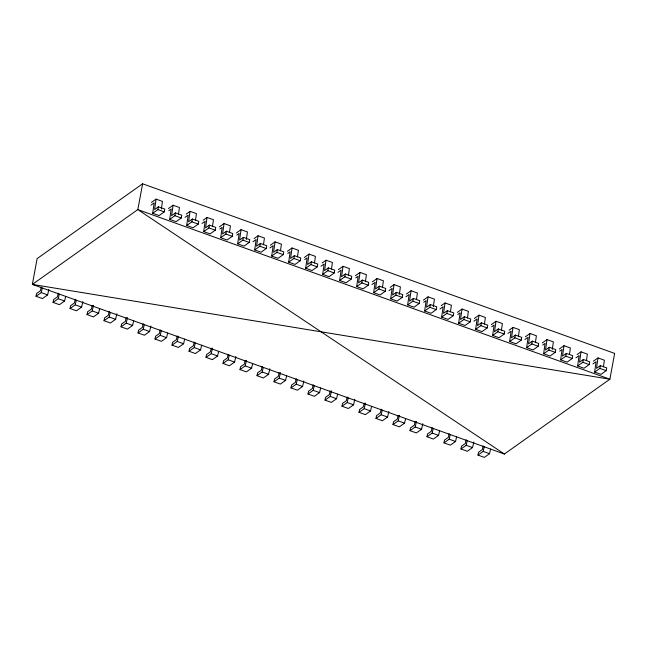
<?xml version="1.0" encoding="UTF-8"?>
<svg xmlns="http://www.w3.org/2000/svg" width="647" height="647" viewBox="0 0 647 647"><rect width="100%" height="100%" fill="white"/><g stroke="black" fill="none" stroke-linecap="round" stroke-linejoin="round"><path stroke-width="0.97" d="M161.362 208.981L162.454 201.411L156.081 199.122L154.576 209.531L158.418 206.805L164.791 209.094L164.273 211.884L159.081 215.572L152.708 213.284L154.18 202.899L151.002 205.156M178.491 214.141L179.454 207.517L173.081 205.228L171.576 215.637L175.418 212.912L181.791 215.2L181.265 217.999L176.081 221.678L169.708 219.39L171.18 209.005L168.794 210.696M195.491 220.247L196.445 213.623L190.072 211.334L188.568 221.743L192.41 219.018L198.783 221.306L198.265 224.105L193.073 227.784L186.7 225.496L188.18 215.111L184.993 217.368M212.491 226.353L213.445 219.729L207.072 217.441L205.568 227.849L209.41 225.124L215.783 227.412L215.265 230.211L210.073 233.89L203.7 231.602L205.172 221.217L201.993 223.474M229.483 232.467L230.445 225.843L224.072 223.547L222.568 233.955L226.41 231.23L232.783 233.527L232.257 236.317L227.073 240.005L220.7 237.708L222.172 227.323L219.786 229.022M246.345 239.519L247.437 231.95L241.064 229.661L239.56 240.061L243.401 237.344L249.774 239.633L249.257 242.423L244.065 246.111L237.692 243.822L239.164 233.438L236.778 235.128M263.483 244.679L264.437 238.056L258.064 235.767L256.56 246.175L260.401 243.45L266.774 245.739L266.257 248.537L261.065 252.217L254.692 249.928L256.163 239.544L252.977 241.8M280.474 250.785L281.437 244.162L275.064 241.873L273.56 252.281L277.393 249.556L283.774 251.845L283.249 254.643L278.064 258.323L271.691 256.034L273.163 245.65L269.977 247.906M297.474 256.891L298.429 250.268L292.056 247.979L290.552 258.388L294.393 255.662L300.766 257.951L300.248 260.749L295.056 264.429L288.683 262.14L290.155 251.756L287.769 253.454M314.474 262.997L315.429 256.382L309.056 254.085L307.551 264.494L311.393 261.768L317.766 264.065L317.248 266.855L312.056 270.535L305.683 268.246L307.155 257.862L304.769 259.56M331.466 269.112L332.429 262.488L326.056 260.199L324.551 270.6L328.385 267.882L334.766 270.171L334.24 272.961L329.056 276.649L322.683 274.36L324.155 263.976L320.969 266.232M348.466 275.218L349.42 268.594L343.047 266.305L341.543 276.714L345.385 273.988L351.758 276.277L351.24 279.075L346.048 282.755L339.675 280.466L341.147 270.082L337.969 272.338M365.466 281.324L366.42 274.7L360.047 272.411L358.543 282.82L362.385 280.094L368.758 282.383L368.24 285.181L363.048 288.861L356.675 286.572L358.147 276.188L355.761 277.878M382.458 287.43L383.42 280.806L377.047 278.517L375.543 288.926L379.377 286.2L385.749 288.489L385.232 291.287L380.048 294.967L373.675 292.679L375.147 282.294L371.96 284.551M399.32 294.482L400.412 286.92L394.039 284.623L392.535 295.032L396.376 292.307L402.749 294.595L402.232 297.394L397.04 301.073L390.667 298.785L392.139 288.4L388.96 290.665M416.458 299.65L417.412 293.026L411.039 290.738L409.535 301.138L413.376 298.421L419.749 300.709L419.232 303.5L414.04 307.188L407.667 304.891L409.139 294.506L405.952 296.771M433.312 306.702L434.412 299.132L428.039 296.844L426.527 307.252L430.368 304.527L436.741 306.815L436.224 309.614L431.039 313.294L424.667 311.005L426.138 300.62L423.753 302.311M450.449 311.862L451.404 305.238L445.031 302.95L443.527 313.358L447.368 310.633L453.741 312.922L453.223 315.72L448.031 319.4L441.658 317.111L443.13 306.727L439.952 308.983M467.449 317.968L468.404 311.344L462.031 309.056L460.527 319.464L464.368 316.739L470.741 319.028L470.223 321.826L465.031 325.506L458.658 323.217L460.13 312.833L457.744 314.523M484.441 324.074L485.404 317.459L479.031 315.162L477.518 325.57L481.36 322.845L487.733 325.134L487.215 327.932L482.031 331.612L475.658 329.323L477.13 318.939L473.944 321.195M501.441 330.188L502.396 323.565L496.023 321.276L494.518 331.676L498.36 328.951L504.733 331.248L504.215 334.038L499.023 337.726L492.65 335.429L494.122 325.045L491.736 326.743M518.441 336.294L519.395 329.671L513.022 327.382L511.518 337.791L515.36 335.065L521.733 337.354L521.215 340.152L516.023 343.832L509.65 341.543L511.122 331.159L507.935 333.415M535.433 342.4L536.395 335.777L530.022 333.488L528.51 343.897L532.352 341.171L538.725 343.46L538.207 346.258L533.023 349.938L526.65 347.649L528.122 337.265L524.935 339.521M552.295 349.453L553.387 341.883L547.014 339.594L545.51 350.003L549.352 347.277L555.724 349.566L555.207 352.364L550.015 356.044L543.642 353.755L545.114 343.371L542.728 345.061M569.433 354.613L570.387 347.989L564.014 345.7L562.51 356.109L566.351 353.383L572.724 355.672L572.207 358.47L567.015 362.15L560.642 359.861L562.114 349.477L559.728 351.175M586.425 360.727L587.387 354.103L581.014 351.814L579.502 362.215L583.343 359.489L589.716 361.786L589.199 364.576L584.015 368.264L577.634 365.967L579.114 355.583L575.927 357.848M603.425 366.833L604.379 360.209L598.006 357.92L596.502 368.329L600.343 365.604L606.716 367.892L606.199 370.682L601.006 374.37L594.633 372.082L596.105 361.697L592.927 363.954M48.881 289.338L47.619 294.895L42.427 298.582L36.054 296.294L36.572 293.495L40.413 290.77L41.246 287.074M65.662 296.375L64.619 301.009L59.427 304.688L53.054 302.4L53.572 299.601L57.413 296.876L58.238 293.18M82.873 301.551L81.619 307.115L76.427 310.795L70.054 308.506L70.572 305.707L74.413 302.982L75.238 299.286M99.662 308.587L98.611 313.221L93.419 316.901L87.046 314.612L87.563 311.814L91.405 309.096L92.238 305.392M116.864 313.771L115.611 319.327L110.419 323.007L104.046 320.718L104.563 317.928L108.405 315.202L109.23 311.498M142.615 183.788L137.827 209.596L32.35 284.413L504.385 454.032L609.87 379.215L614.65 353.408L142.615 183.788L37.13 258.606L32.35 284.413L609.87 379.215L137.827 209.596L504.385 454.032M133.654 320.799L132.611 325.433L127.419 329.121L121.046 326.824L121.563 324.034L125.405 321.308L126.23 317.604M152.708 213.284L157.9 209.596L158.418 206.805M150.864 325.983L149.603 331.547L144.41 335.227L138.037 332.938L138.555 330.14L142.397 327.414L143.23 323.718M169.708 219.39L174.892 215.702L175.418 212.912M167.646 333.019L166.602 337.653L161.41 341.333L155.037 339.044L155.555 336.246L159.397 333.52L160.221 329.824M186.7 225.496L191.892 221.816L192.41 219.018M184.646 339.125L183.602 343.759L178.41 347.439L172.037 345.15L172.555 342.352L176.396 339.626L177.221 335.93M203.7 231.602L208.892 227.922L209.41 225.124M201.646 345.231L200.594 349.865L195.402 353.545L189.029 351.256L189.547 348.466L193.388 345.741L194.221 342.037M220.7 237.708L225.884 234.028L226.41 231.23M218.637 351.337L217.594 355.971L212.402 359.659L206.029 357.362L206.547 354.572L210.388 351.847L211.213 348.143M237.692 243.822L242.884 240.134L243.401 237.344M235.848 356.521L234.594 362.085L229.402 365.765L223.029 363.477L223.547 360.678L227.388 357.953L228.213 354.257M254.692 249.928L259.884 246.24L260.401 243.45M252.637 363.557L251.586 368.192L246.394 371.871L240.021 369.583L240.538 366.784L244.38 364.059L245.213 360.363M271.691 256.034L276.876 252.354L277.393 249.556M269.839 368.733L268.586 374.298L263.394 377.977L257.021 375.689L257.538 372.89L261.38 370.165L262.205 366.469M288.683 262.14L293.875 258.46L294.393 255.662M286.629 375.77L285.586 380.404L280.394 384.083L274.021 381.795L274.538 379.005L278.38 376.279L279.205 372.575M305.683 268.246L310.875 264.566L311.393 261.768M303.839 380.954L302.578 386.51L297.385 390.198L291.013 387.901L291.53 385.111L295.372 382.385L296.205 378.681M322.683 274.36L327.867 270.672L328.385 267.882M320.621 387.99L319.578 392.616L314.385 396.304L308.012 394.015L308.53 391.217L312.372 388.491L313.197 384.795M339.675 280.466L344.867 276.779L345.385 273.988M337.621 394.096L336.577 398.73L331.385 402.41L325.012 400.121L325.53 397.323L329.372 394.597L330.196 390.901M356.675 286.572L361.867 282.893L362.385 280.094M354.823 399.272L353.569 404.836L348.377 408.516L342.004 406.227L342.522 403.429L346.363 400.703L347.196 397.007M373.675 292.679L378.859 288.999L379.377 286.2M371.613 406.308L370.569 410.942L365.377 414.622L359.004 412.333L359.522 409.543L363.363 406.817L364.188 403.113M390.667 298.785L395.859 295.105L396.376 292.307M388.823 411.492L387.569 417.048L382.377 420.736L376.004 418.439L376.522 415.649L380.363 412.923L381.188 409.219M407.667 304.891L412.859 301.211L413.376 298.421M405.612 418.528L404.561 423.154L399.369 426.842L392.996 424.553L393.513 421.755L397.355 419.03L398.188 415.334M424.667 311.005L429.851 307.317L430.368 304.527M422.814 423.704L421.561 429.268L416.369 432.948L409.996 430.659L410.513 427.861L414.355 425.136L415.18 421.44M441.658 317.111L446.851 313.431L447.368 310.633M439.604 430.74L438.561 435.374L433.369 439.054L426.996 436.765L427.513 433.967L431.355 431.242L432.18 427.546M458.658 323.217L463.85 319.537L464.368 316.739M456.604 436.846L455.553 441.48L450.361 445.16L443.988 442.872L444.505 440.073L448.347 437.356L449.18 433.652M475.658 329.323L480.842 325.643L481.36 322.845M473.806 442.03L472.553 447.587L467.36 451.266L460.987 448.978L461.505 446.187L465.347 443.462L466.172 439.758M492.65 335.429L497.842 331.749L498.36 328.951M490.596 449.058L489.544 453.693L484.36 457.38L477.987 455.092L478.505 452.293L482.347 449.568L483.172 445.872M509.65 341.543L514.842 337.855L515.36 335.065M526.65 347.649L531.834 343.969L532.352 341.171M543.642 353.755L548.834 350.076L549.352 347.277M560.642 359.861L565.834 356.182L566.351 353.383M577.634 365.967L582.826 362.288L583.343 359.489M594.633 372.082L599.826 368.394L600.343 365.604M36.054 296.294L41.246 292.606L42.298 287.972M53.054 302.4L58.246 298.712L59.289 294.078M70.054 308.506L75.246 304.826L76.289 300.192M87.046 314.612L92.238 310.932L93.5 305.368M104.046 320.718L109.238 317.038L110.281 312.404M121.046 326.824L126.238 323.144L127.491 317.588M138.037 332.938L143.23 329.25L144.281 324.616M155.037 339.044L160.23 335.364L161.273 330.73M172.037 345.15L177.229 341.47L178.273 336.836M189.029 351.256L194.221 347.576L195.273 342.942M206.029 357.362L211.221 353.683L212.475 348.126M223.029 363.477L228.221 359.789L229.264 355.154M240.021 369.583L245.213 365.903L246.467 360.339M257.021 375.689L262.213 372.009L263.256 367.375M274.021 381.795L279.213 378.115L280.466 372.551M291.013 387.901L296.205 384.221L297.256 379.587M308.012 394.015L313.205 390.327L314.248 385.693M325.012 400.121L330.205 396.441L331.458 390.877M342.004 406.227L347.196 402.547L348.248 397.913M359.004 412.333L364.196 408.653L365.45 403.089M376.004 418.439L381.188 414.759L382.24 410.125M392.996 424.553L398.188 420.865L399.442 415.309M409.996 430.659L415.188 426.971L416.442 421.415M426.996 436.765L432.18 433.086L433.231 428.451M443.988 442.872L449.18 439.192L450.231 434.558M460.987 448.978L466.18 445.298L467.223 440.664M477.987 455.092L483.172 451.404L484.223 446.77M151.422 202.43L156.081 199.122M168.414 208.536L173.081 205.228M186.19 214.092L190.072 211.334M203.19 220.198L207.072 217.441M219.406 226.854L224.072 223.547M236.406 232.96L241.064 229.661M254.182 238.525L258.064 235.767M270.397 245.181L275.064 241.873M287.397 251.287L292.056 247.979M304.397 257.393L309.056 254.085M322.166 262.949L326.056 260.199M338.389 269.613L343.047 266.305M355.389 275.719L360.047 272.411M372.381 281.825L377.047 278.517M390.157 287.381L394.039 284.623M406.381 294.037L411.039 290.738M423.373 300.151L428.039 296.844M441.149 305.707L445.031 302.95M457.372 312.364L462.031 309.056M474.364 318.47L479.031 315.162M491.364 324.576L496.023 321.276M509.14 330.132L513.022 327.382M525.356 336.796L530.022 333.488M542.356 342.902L547.014 339.594M559.356 349.008L564.014 345.7M577.124 354.564L581.014 351.814M593.348 361.228L598.006 357.92M157.9 209.596L164.273 211.884M174.892 215.702L181.265 217.999M191.892 221.816L198.265 224.105M208.892 227.922L215.265 230.211M225.884 234.028L232.257 236.317M242.884 240.134L249.257 242.423M259.884 246.24L266.257 248.537M276.876 252.354L283.249 254.643M293.875 258.46L300.248 260.749M310.875 264.566L317.248 266.855M327.867 270.672L334.24 272.961M344.867 276.779L351.24 279.075M361.867 282.893L368.24 285.181M378.859 288.999L385.232 291.287M395.859 295.105L402.232 297.394M412.859 301.211L419.232 303.5M429.851 307.317L436.224 309.614M446.851 313.431L453.223 315.72M463.85 319.537L470.223 321.826M480.842 325.643L487.215 327.932M497.842 331.749L504.215 334.038M514.842 337.855L521.215 340.152M531.834 343.969L538.207 346.258M548.834 350.076L555.207 352.364M565.834 356.182L572.207 358.47M582.826 362.288L589.199 364.576M599.826 368.394L606.199 370.682M41.246 292.606L47.619 294.895M58.246 298.712L64.619 301.009M75.246 304.826L81.619 307.115M92.238 310.932L98.611 313.221M109.238 317.038L115.611 319.327M126.238 323.144L132.611 325.433M143.23 329.25L149.603 331.547M160.23 335.364L166.602 337.653M177.229 341.47L183.602 343.759M194.221 347.576L200.594 349.865M211.221 353.683L217.594 355.971M228.221 359.789L234.594 362.085M245.213 365.903L251.586 368.192M262.213 372.009L268.586 374.298M279.213 378.115L285.586 380.404M296.205 384.221L302.578 386.51M313.205 390.327L319.578 392.616M330.205 396.441L336.577 398.73M347.196 402.547L353.569 404.836M364.196 408.653L370.569 410.942M381.188 414.759L387.569 417.048M398.188 420.865L404.561 423.154M415.188 426.971L421.561 429.268M432.18 433.086L438.561 435.374M449.18 439.192L455.553 441.48M466.18 445.298L472.553 447.587M483.172 451.404L489.544 453.693"/></g></svg>
